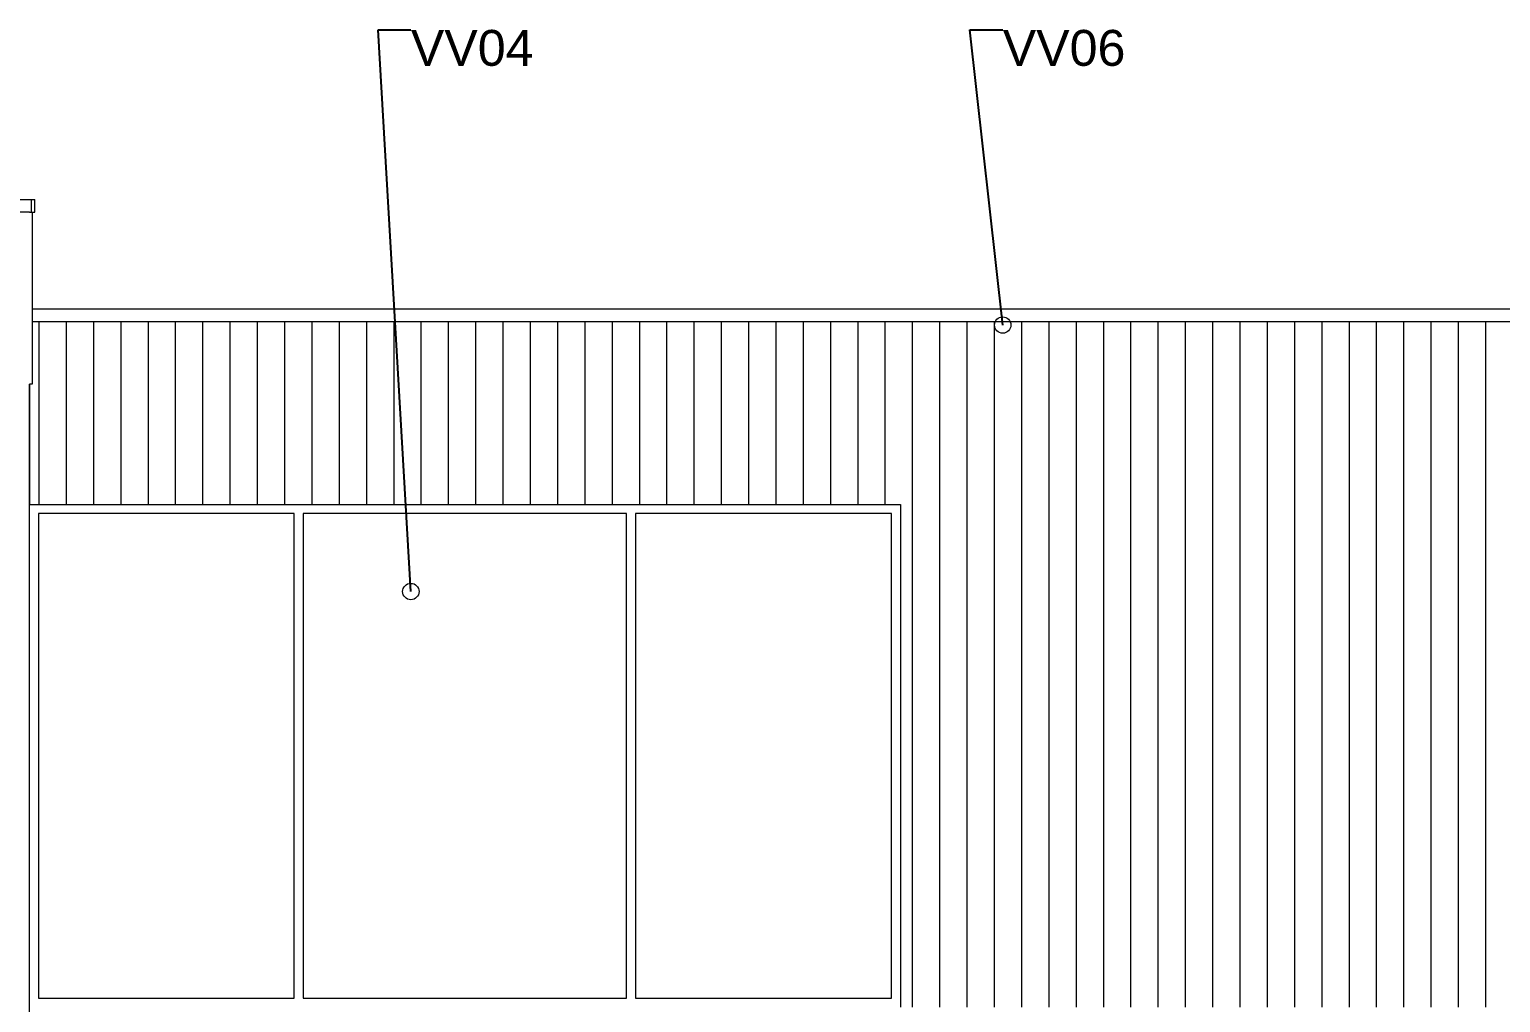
# Model space of a CAD drawing. Header units: millimetres. Extents: x -280990 to -136866, y -15139 to 7194.
# Drawn here: x -153207 to -145015, y 1239 to 6661 of the extents above; entities that cross this region are included whole.
import ezdxf

# ---------------------------------------------------------------- set-up
doc = ezdxf.new("R2010")
doc.units = ezdxf.units.MM
doc.header["$MEASUREMENT"] = 0
for name, color, linetype, lineweight in [('Annotation - Label_Pen_No__1', 7, 'Continuous', 13), ('New_ARCHICAD Windows_Pen_No__1', 7, 'Continuous', 13), ('New_Shell - Roof_Pen_No__1', 7, 'Continuous', 13), ('New_Structural - Bearing_Pen_No__1', 7, 'Continuous', 13)]:
    doc.layers.add(name, color=color, linetype=linetype, lineweight=lineweight)
doc.layers.add('New_Structural - Bearing', color=7, linetype='Continuous')
doc.styles.add('GENERATED_STYLE_1', font='')
doc.styles.get('GENERATED_STYLE_1').set_extended_font_data('Arial')
doc.dimstyles.new('GENERATED_STYLE__2', dxfattribs={"dimtxt": 0.18, "dimasz": 182.4, "dimexe": 0.18, "dimexo": 0.0625, "dimgap": 0, "dimtad": 0, "dimtih": 1, "dimtoh": 1, "dimdec": 4, "dimzin": 0, "dimdsep": 46, "dimcen": 0.09, "dimadec": 0, "dimazin": 0, "dimtfac": 1, "dimtdec": 4, "dimtmove": 0, "dimatfit": 3, "dimldrblk": 'ARROWHEAD_1', "dimfxl": 0, "dimtolj": 1, "dimtzin": 0, "dimarcsym": 0})

# ---------------------------------------------------------------- blocks, each defined once
blk = doc.blocks.new('ARROWHEAD_1')
at = {"color": 0, "linetype": 'Continuous', "lineweight": 0}
blk.add_line((0, 0), (-1, 0), dxfattribs=at)
blk.add_circle((0, 0), 0.25, dxfattribs=at)

msp = doc.modelspace()

# ---------------------------------------------------------------- hatches: boundary and pattern name
at = {"layer": 'New_Structural - Bearing', "linetype": 'Continuous', "lineweight": 0, "true_color": 0x000000}
h = msp.add_hatch(dxfattribs=at)
h.set_pattern_fill('Plank_Floor_vert_0003', color=18, style=0, pattern_type=2)
h.set_pattern_definition([(90, (544830.7, 1213.55), (152, 0), [])])
h.paths.add_polyline_path([(-153207.4082, 4013.5462), (-148357.4546, 4013.5462), (-148357.4544, 1213.5462), (-139310.9759, 1213.5462), (-139310.9759, 5033.5462), (-153192.9711, 5033.5462), (-153192.9711, 4683.5462), (-153207.4082, 4683.5462)])

# ---------------------------------------------------------------- linework, layer by layer
at = {"layer": 'New_ARCHICAD Windows_Pen_No__1', "color": 7, "linetype": 'Continuous', "lineweight": 13}
for p, q in [((-153207.4545, 4013.5462), (-148357.4545, 4013.5462)), ((-153157.4581, 3963.5462), (-153157.4581, 1263.5462)), ((-151732.4581, 3963.5462), (-153157.4581, 3963.5462)), ((-151732.4581, 1263.5462), (-151732.4581, 3963.5462)), ((-151682.4581, 3963.5462), (-151682.4581, 1263.5462)), ((-149882.4581, 3963.5462), (-151682.4581, 3963.5462)), ((-149882.4581, 1263.5462), (-149882.4581, 3963.5462)), ((-149832.4581, 3963.5462), (-149832.4581, 1263.5462)), ((-148407.4581, 3963.5462), (-149832.4581, 3963.5462)), ((-148407.4581, 1263.5462), (-148407.4581, 3963.5462)), ((-148357.4545, 4013.5462), (-148357.4545, 1213.5462)), ((-153157.4581, 1263.5462), (-151732.4581, 1263.5462)), ((-151682.4581, 1263.5462), (-149882.4581, 1263.5462)), ((-149832.4581, 1263.5462), (-148407.4581, 1263.5462))]:
    msp.add_line(p, q, dxfattribs=at)
at = {"layer": 'New_Shell - Roof_Pen_No__1', "color": 7, "linetype": 'Continuous', "lineweight": 13}
for p, q in [((-156608.3593, 5713.5462), (-153196.4732, 5713.5462)), ((-153196.4732, 5713.5462), (-153178.0856, 5713.5462)), ((-153196.4732, 5643.5462), (-153196.4732, 5713.5462)), ((-153178.0856, 5643.5462), (-153178.0856, 5713.5462)), ((-153192.9711, 5643.5462), (-153178.0856, 5643.5462)), ((-153192.9711, 5103.5462), (-139289.9759, 5103.5462))]:
    msp.add_line(p, q, dxfattribs=at)
at = {"layer": 'New_Structural - Bearing_Pen_No__1', "color": 7, "linetype": 'Continuous', "lineweight": 13}
for p, q in [((-153207.4732, 5643.5462), (-156608.3593, 5643.5462)), ((-153207.4732, 5643.5462), (-153196.4732, 5643.5462)), ((-153196.4732, 5643.5462), (-153192.9711, 5643.5462)), ((-153192.9711, 5643.5462), (-153192.9711, 4683.5462)), ((-153192.9711, 5033.5462), (-139310.9759, 5033.5462)), ((-153207.4732, 1012.4609), (-153207.4732, 4683.5462)), ((-153192.9711, 4683.5462), (-153207.4732, 4683.5462)), ((-153207.4545, 4683.5462), (-153207.4545, 4013.5462))]:
    msp.add_line(p, q, dxfattribs=at)

# ---------------------------------------------------------------- texts
at = {"layer": 'Annotation - Label_Pen_No__1', "color": 7, "linetype": 'Continuous', "lineweight": 13, "char_height": 200, "attachment_point": 1, "style": 'GENERATED_STYLE_1'}
for s, insert in [('\\A1;{\\pql;\\fArial|b0|i0|c0|p34;VV0\\fArial|b0|i0|c0|p34;4}', (-151083.4495, 6658.0916)), ('\\A1;{\\pql;\\fArial|b0|i0|c0|p34;VV0\\fArial|b0|i0|c0|p34;6}', (-147787.5321, 6658.0916))]:
    msp.add_mtext(s, dxfattribs=dict(at, insert=insert))

# ---------------------------------------------------------------- leaders
at = {"layer": 'Annotation - Label_Pen_No__1', "color": 7, "linetype": 'Continuous', "lineweight": 13, "annotation_type": 0, "has_hookline": 1, "hookline_direction": 0}
for points, text_width in [([(-151083.4495, 3529.0042), (-151265.8495, 6658.0916), (-151083.4495, 6658.0916)], 668.2), ([(-147787.5321, 5013.5462), (-147969.9321, 6658.0916), (-147787.5321, 6658.0916)], 669)]:
    msp.add_leader(points, dimstyle='GENERATED_STYLE__2', dxfattribs=dict(at, text_width=text_width))

doc.saveas('drawing.dxf')
